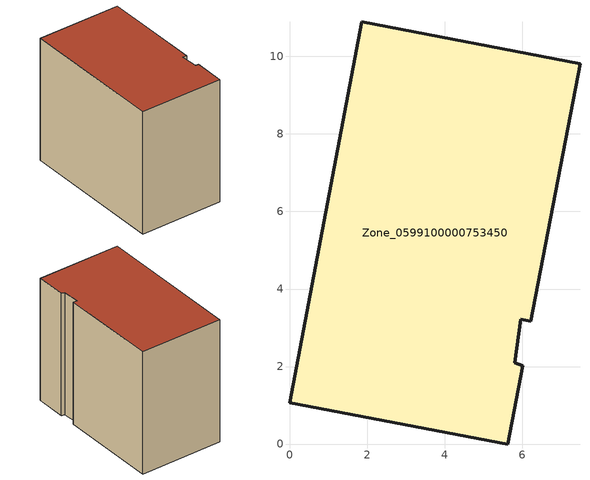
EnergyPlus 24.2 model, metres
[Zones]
Zone_0599100000753450
 floor ground (C_G): 1.87,10.89 7.49,9.8 6.23,3.17 5.96,3.22 5.81,2.1 6.01,2.02 5.62,0 0,1.07 z0
 wall outside (C_F): 7.49,9.8 1.87,10.89 0,1.07 5.62,0 6.01,2.02 5.81,2.1 5.96,3.22 6.23,3.17 7.49,9.8 z0:8.67
 roof outside (C_R): 5.62,0 6.01,2.02 5.81,2.1 5.96,3.22 6.23,3.17 7.49,9.8 1.87,10.89 0,1.07 z8.67
[BUILDING]
Pand.0599100000753450: North Axis=0; Terrain=City; Loads Convergence Tolerance Value=0.04; Temperature Convergence Tolerance Value=0.4; Solar Distribution=FullExterior; Maximum Number of Warmup Days=25; Minimum Number of Warmup Days=1
[Site:Location]
Rotterdam.The.Hague.AP_ZH_NLD Design_Conditions: Latitude=51.96; Longitude=4.45; Time Zone=1; Elevation=-4.5
[SITE:GROUNDTEMPERATURE:BUILDINGSURFACE]
18, 18, 18, 18, 18, 18, 18, 18, 18, 18, 18, 18
[MATERIAL] Thermal Absorptance=0.9; Solar Absorptance=0.7; Visible Absorptance=0.7
Name | Roughness | Thickness | Conductivity | Density | Specific Heat
G.TC.2006-2014 | MediumSmooth | 0.15 | 0.06 | 540 | 1210
F.TC.2006-2014 | Rough | 0.3 | 0.12 | 1920 | 840
R.TC.2006-2014 | MediumRough | 0.2 | 0.08 | 1500 | 1000
[CONSTRUCTION]
C_G: G.TC.2006-2014
C_F: F.TC.2006-2014
C_R: R.TC.2006-2014
[ZONE]
Zone_0599100000753450: Type=1; Multiplier=1; Ceiling Height=Autocalculate; Volume=Autocalculate; Floor Area=autocalculate; Part of Total Floor Area=Yes
[ZONEINFILTRATION:DESIGNFLOWRATE]
Infil_Zone_0599100000753450: Zone or ZoneList or Space or SpaceList=Zone_0599100000753450; Schedule=AlwaysOn; Design Flow Rate Calculation Method=Flow/Area; Flow Rate per Floor Area=0.0015; Constant Term Coefficient=1; Temperature Term Coefficient=0; Velocity Term Coefficient=0; Velocity Squared Term Coefficient=0
[HVACTEMPLATE:ZONE:IDEALLOADSAIRSYSTEM]
Zone_0599100000753450: Maximum Heating Supply Air Temperature=50; Minimum Cooling Supply Air Temperature=13; Maximum Heating Supply Air Humidity Ratio=0.0156; Minimum Cooling Supply Air Humidity Ratio=0.0077; Heating Limit=NoLimit; Cooling Limit=NoLimit; Dehumidification Control Type=ConstantSensibleHeatRatio; Cooling Sensible Heat Ratio=0.7; Dehumidification Setpoint=60; Humidification Control Type=None; Humidification Setpoint=30; Outdoor Air Method=None; Outdoor Air Flow Rate per Person=0.00944; Outdoor Air Flow Rate per Zone Floor Area=0; Outdoor Air Flow Rate per Zone=0; Demand Controlled Ventilation Type=None; Outdoor Air Economizer Type=NoEconomizer; Heat Recovery Type=None; Sensible Heat Recovery Effectiveness=0.7; Latent Heat Recovery Effectiveness=0.65
[ZONECONTROL:THERMOSTAT]
ThermostatControl_Zone_0599100000753450: Zone or ZoneList=Zone_0599100000753450; Control Type Schedule=DualSetpointControlType; Control 1=Thermostat_Zone_0599100000753450; Temperature Difference Between Cutout And Setpoint=0
[THERMOSTATSETPOINT:DUALSETPOINT]
Thermostat_Zone_0599100000753450: Heating Setpoint Temperature Schedule=HeatingSetpoint_Zone_0599100000753450; Cooling Setpoint Temperature Schedule=CoolingSetpoint_Zone_0599100000753450
[SCHEDULE:COMPACT]
HeatingSetpoint_Zone_0599100000753450: Through: 12/31, For: AllDays, Until: 24:00, 21
CoolingSetpoint_Zone_0599100000753450: Through: 12/31, For: AllDays, Until: 24:00, 24
DualSetpointControlType: Through: 12/31, For: AllDays, Until: 24:00, 4
AlwaysOn: Through: 12/31, For: AllDays, Until: 24:00, 1
